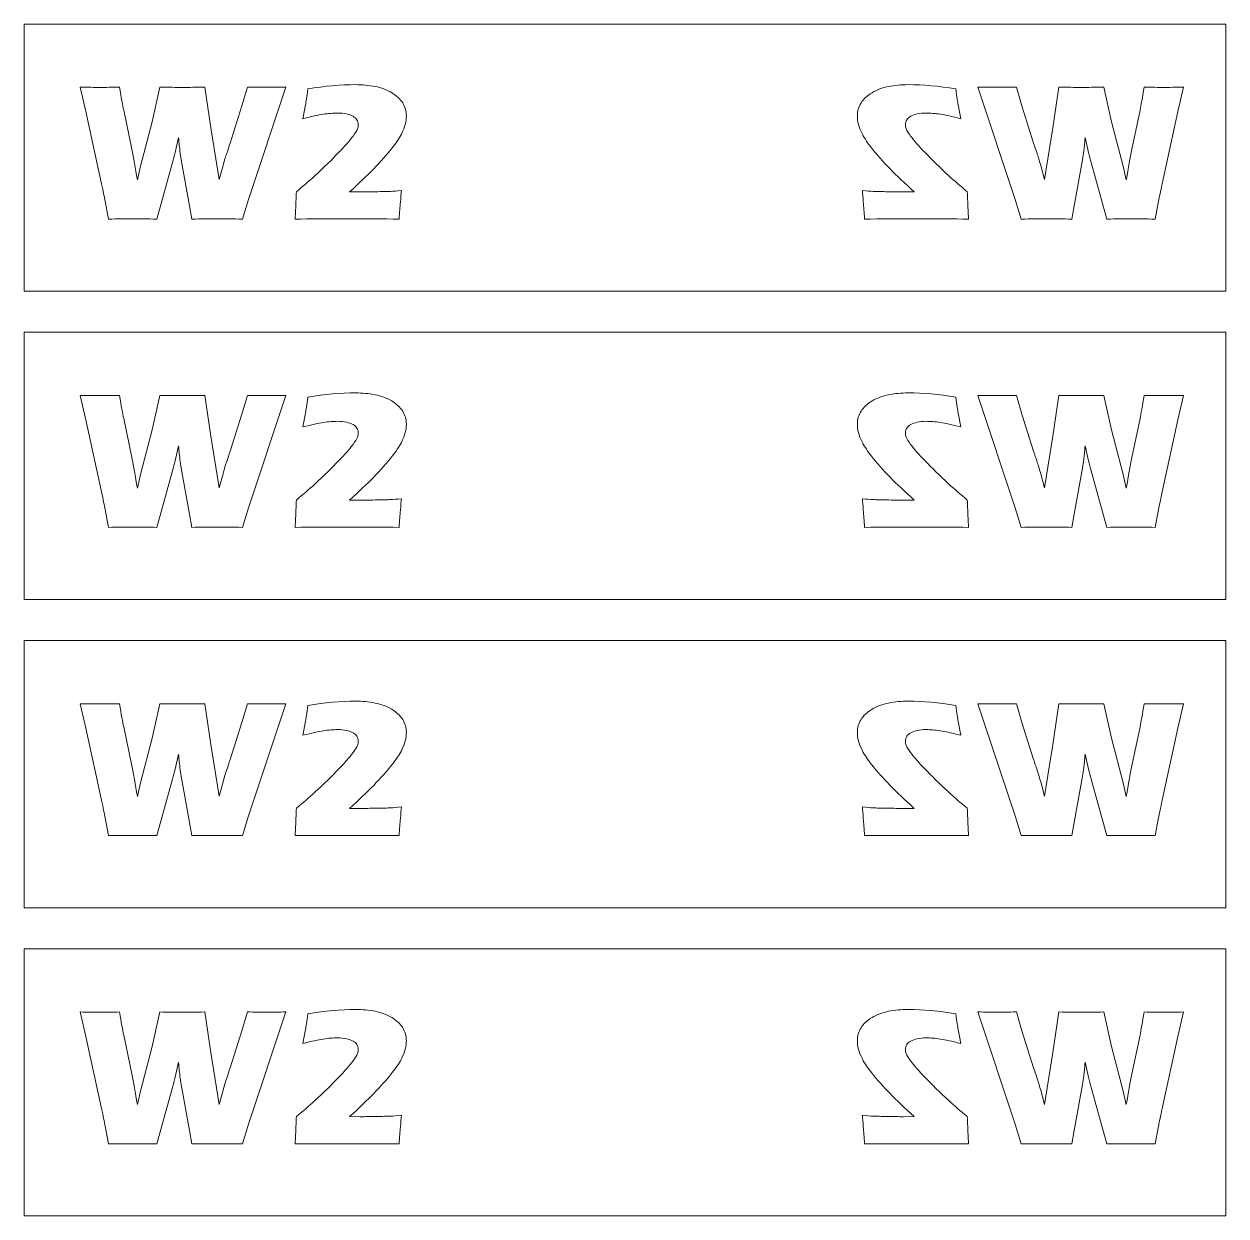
# Model space of a CAD drawing. Header units: millimetres. Extents: x 19 to 160, y -113 to -69.
# Drawn here: x 18.94 to 63.94, y -113.16 to -68.54 of the extents above; entities that cross this region are included whole.
import ezdxf

# ---------------------------------------------------------------- set-up
doc = ezdxf.new("R2010")
doc.units = ezdxf.units.MM
doc.header["$MEASUREMENT"] = 0
doc.layers.add('Layer 1', color=7, linetype='Continuous', lineweight=0)

# ---------------------------------------------------------------- blocks, each defined once
blk = doc.blocks.new('Block_0')
at = {"layer": 'Layer 1', "color": 250, "lineweight": 18, "true_color": 0x231f20}
for points, knots in [([(22.096, -75.838), (22.096, -75.838), (21.973, -75.173), (21.973, -75.173), (21.944, -75.016), (21.899, -74.796), (21.839, -74.514), (21.839, -74.514), (21.248, -71.812), (21.248, -71.812), (21.248, -71.812), (21.035, -70.9), (21.035, -70.9), (21.339, -70.905), (21.585, -70.908), (21.774, -70.908), (21.986, -70.908), (22.232, -70.905), (22.512, -70.9), (22.577, -71.293), (22.629, -71.582), (22.668, -71.765), (22.668, -71.765), (22.972, -73.223), (22.972, -73.223), (23.035, -73.536), (23.105, -73.918), (23.182, -74.369), (23.182, -74.369), (23.301, -73.863), (23.301, -73.863), (23.301, -73.863), (23.731, -72.192), (23.731, -72.192), (23.731, -72.192), (24.026, -70.9), (24.026, -70.9), (24.357, -70.905), (24.637, -70.908), (24.866, -70.908), (25.114, -70.908), (25.393, -70.905), (25.701, -70.9), (25.701, -70.9), (25.93, -72.423), (25.93, -72.423), (25.93, -72.423), (26.246, -74.362), (26.246, -74.362), (26.246, -74.362), (26.387, -73.83), (26.387, -73.83), (26.413, -73.739), (26.441, -73.646), (26.47, -73.552), (26.499, -73.458), (26.559, -73.271), (26.651, -72.991), (26.651, -72.991), (27.092, -71.602), (27.092, -71.602), (27.092, -71.602), (27.298, -70.9), (27.298, -70.9), (27.589, -70.903), (27.83, -70.904), (28.021, -70.904), (28.235, -70.904), (28.475, -70.903), (28.74, -70.9), (28.74, -70.9), (27.337, -75.104), (27.337, -75.104), (27.337, -75.104), (27.113, -75.838), (27.113, -75.838), (26.752, -75.833), (26.435, -75.831), (26.165, -75.831), (25.881, -75.831), (25.566, -75.833), (25.221, -75.838), (25.221, -75.838), (25.138, -75.343), (25.138, -75.343), (25.138, -75.343), (24.82, -73.617), (24.82, -73.617), (24.803, -73.513), (24.788, -73.407), (24.775, -73.297), (24.762, -73.187), (24.743, -73.017), (24.719, -72.785), (24.719, -72.785), (24.592, -73.346), (24.592, -73.346), (24.561, -73.471), (24.529, -73.598), (24.495, -73.726), (24.495, -73.726), (23.912, -75.838), (23.912, -75.838), (23.548, -75.833), (23.245, -75.831), (23.004, -75.831), (22.748, -75.831), (22.445, -75.833), (22.096, -75.838)], [0, 0, 0, 0, 1, 1, 1, 2, 2, 2, 3, 3, 3, 4, 4, 4, 5, 5, 5, 6, 6, 6, 7, 7, 7, 8, 8, 8, 9, 9, 9, 10, 10, 10, 11, 11, 11, 12, 12, 12, 13, 13, 13, 14, 14, 14, 15, 15, 15, 16, 16, 16, 17, 17, 17, 18, 18, 18, 19, 19, 19, 20, 20, 20, 21, 21, 21, 22, 22, 22, 23, 23, 23, 24, 24, 24, 25, 25, 25, 26, 26, 26, 27, 27, 27, 28, 28, 28, 29, 29, 29, 30, 30, 30, 31, 31, 31, 32, 32, 32, 33, 33, 33, 34, 34, 34, 35, 35, 35, 36, 36, 36, 36]), ([(29.087, -75.838), (29.097, -75.725), (29.105, -75.575), (29.111, -75.388), (29.117, -75.201), (29.124, -75.01), (29.134, -74.815), (29.385, -74.61), (29.615, -74.411), (29.825, -74.218), (30.165, -73.905), (30.467, -73.61), (30.729, -73.335), (30.939, -73.116), (31.115, -72.914), (31.258, -72.731), (31.34, -72.623), (31.394, -72.532), (31.42, -72.46), (31.44, -72.409), (31.449, -72.357), (31.449, -72.304), (31.449, -72.234), (31.434, -72.173), (31.402, -72.121), (31.371, -72.07), (31.321, -72.025), (31.254, -71.989), (31.186, -71.953), (31.104, -71.924), (31.008, -71.902), (30.911, -71.881), (30.802, -71.87), (30.679, -71.87), (30.51, -71.87), (30.332, -71.884), (30.145, -71.913), (29.958, -71.942), (29.703, -71.998), (29.38, -72.08), (29.38, -72.08), (29.474, -71.562), (29.474, -71.562), (29.496, -71.459), (29.527, -71.26), (29.568, -70.966), (30.202, -70.859), (30.797, -70.806), (31.352, -70.806), (31.605, -70.806), (31.847, -70.829), (32.079, -70.875), (32.31, -70.921), (32.518, -70.999), (32.701, -71.108), (32.884, -71.218), (33.022, -71.346), (33.113, -71.492), (33.205, -71.638), (33.251, -71.795), (33.251, -71.964), (33.251, -72.075), (33.237, -72.185), (33.211, -72.293), (33.184, -72.397), (33.135, -72.519), (33.063, -72.658), (32.971, -72.832), (32.858, -73.003), (32.723, -73.172), (32.522, -73.425), (32.291, -73.687), (32.028, -73.957), (31.777, -74.213), (31.476, -74.5), (31.124, -74.818), (31.124, -74.818), (31.522, -74.822), (31.522, -74.822), (31.616, -74.822), (31.802, -74.819), (32.08, -74.814), (32.359, -74.81), (32.553, -74.805), (32.661, -74.8), (32.77, -74.795), (32.903, -74.784), (33.063, -74.767), (33.055, -74.883), (33.044, -75.028), (33.028, -75.201), (33.012, -75.375), (32.996, -75.587), (32.979, -75.838), (32.379, -75.833), (31.751, -75.831), (31.095, -75.831), (30.304, -75.831), (29.635, -75.833), (29.087, -75.838)], [0, 0, 0, 0, 1, 1, 1, 2, 2, 2, 3, 3, 3, 4, 4, 4, 5, 5, 5, 6, 6, 6, 7, 7, 7, 8, 8, 8, 9, 9, 9, 10, 10, 10, 11, 11, 11, 12, 12, 12, 13, 13, 13, 14, 14, 14, 15, 15, 15, 16, 16, 16, 17, 17, 17, 18, 18, 18, 19, 19, 19, 20, 20, 20, 21, 21, 21, 22, 22, 22, 23, 23, 23, 24, 24, 24, 25, 25, 25, 26, 26, 26, 27, 27, 27, 28, 28, 28, 29, 29, 29, 30, 30, 30, 31, 31, 31, 32, 32, 32, 33, 33, 33, 33])]:
    blk.add_open_spline(points, degree=3, knots=knots, dxfattribs=at)
blk = doc.blocks.new('Block_1')
at = {"layer": 'Layer 1', "color": 250, "lineweight": 18, "true_color": 0x231f20}
for points, knots in [([(52.292, -75.831), (51.636, -75.831), (51.008, -75.833), (50.407, -75.838), (50.39, -75.587), (50.374, -75.375), (50.359, -75.201), (50.343, -75.028), (50.331, -74.883), (50.324, -74.767), (50.483, -74.784), (50.617, -74.795), (50.726, -74.8), (50.834, -74.805), (51.028, -74.81), (51.306, -74.814), (51.585, -74.819), (51.771, -74.822), (51.865, -74.822), (51.865, -74.822), (52.263, -74.818), (52.263, -74.818), (51.911, -74.5), (51.609, -74.213), (51.359, -73.957), (51.096, -73.687), (50.864, -73.425), (50.664, -73.172), (50.529, -73.003), (50.416, -72.832), (50.324, -72.658), (50.252, -72.519), (50.202, -72.397), (50.176, -72.293), (50.149, -72.185), (50.136, -72.075), (50.136, -71.964), (50.136, -71.795), (50.182, -71.638), (50.273, -71.492), (50.365, -71.346), (50.503, -71.218), (50.686, -71.108), (50.869, -70.999), (51.076, -70.921), (51.308, -70.875), (51.539, -70.829), (51.782, -70.806), (52.035, -70.806), (52.59, -70.806), (53.184, -70.859), (53.818, -70.966), (53.859, -71.26), (53.891, -71.459), (53.912, -71.562), (53.912, -71.562), (54.007, -72.08), (54.007, -72.08), (53.683, -71.998), (53.428, -71.942), (53.241, -71.913), (53.055, -71.884), (52.877, -71.87), (52.708, -71.87), (52.585, -71.87), (52.475, -71.881), (52.379, -71.902), (52.282, -71.924), (52.2, -71.953), (52.133, -71.989), (52.065, -72.025), (52.016, -72.07), (51.984, -72.121), (51.953, -72.173), (51.937, -72.234), (51.937, -72.304), (51.937, -72.357), (51.947, -72.409), (51.966, -72.46), (51.993, -72.532), (52.047, -72.623), (52.129, -72.731), (52.271, -72.914), (52.447, -73.116), (52.657, -73.335), (52.92, -73.61), (53.222, -73.905), (53.562, -74.218), (53.771, -74.411), (54.002, -74.61), (54.253, -74.815), (54.262, -75.01), (54.27, -75.201), (54.276, -75.388), (54.282, -75.575), (54.29, -75.725), (54.3, -75.838), (53.752, -75.833), (53.083, -75.831), (52.292, -75.831)], [0, 0, 0, 0, 1, 1, 1, 2, 2, 2, 3, 3, 3, 4, 4, 4, 5, 5, 5, 6, 6, 6, 7, 7, 7, 8, 8, 8, 9, 9, 9, 10, 10, 10, 11, 11, 11, 12, 12, 12, 13, 13, 13, 14, 14, 14, 15, 15, 15, 16, 16, 16, 17, 17, 17, 18, 18, 18, 19, 19, 19, 20, 20, 20, 21, 21, 21, 22, 22, 22, 23, 23, 23, 24, 24, 24, 25, 25, 25, 26, 26, 26, 27, 27, 27, 28, 28, 28, 29, 29, 29, 30, 30, 30, 31, 31, 31, 32, 32, 32, 33, 33, 33, 33]), ([(60.383, -75.831), (60.142, -75.831), (59.839, -75.833), (59.475, -75.838), (59.475, -75.838), (58.892, -73.726), (58.892, -73.726), (58.858, -73.598), (58.826, -73.471), (58.794, -73.346), (58.794, -73.346), (58.668, -72.785), (58.668, -72.785), (58.643, -73.017), (58.625, -73.187), (58.612, -73.297), (58.598, -73.407), (58.583, -73.513), (58.566, -73.617), (58.566, -73.617), (58.249, -75.343), (58.249, -75.343), (58.249, -75.343), (58.165, -75.838), (58.165, -75.838), (57.821, -75.833), (57.506, -75.831), (57.221, -75.831), (56.951, -75.831), (56.635, -75.833), (56.273, -75.838), (56.273, -75.838), (56.049, -75.104), (56.049, -75.104), (56.049, -75.104), (54.647, -70.9), (54.647, -70.9), (54.912, -70.903), (55.152, -70.904), (55.366, -70.904), (55.556, -70.904), (55.797, -70.903), (56.089, -70.9), (56.089, -70.9), (56.295, -71.602), (56.295, -71.602), (56.295, -71.602), (56.736, -72.991), (56.736, -72.991), (56.828, -73.271), (56.888, -73.458), (56.917, -73.552), (56.946, -73.646), (56.973, -73.739), (57, -73.83), (57, -73.83), (57.141, -74.362), (57.141, -74.362), (57.141, -74.362), (57.457, -72.423), (57.457, -72.423), (57.457, -72.423), (57.685, -70.9), (57.685, -70.9), (57.994, -70.905), (58.273, -70.908), (58.521, -70.908), (58.75, -70.908), (59.03, -70.905), (59.36, -70.9), (59.36, -70.9), (59.656, -72.192), (59.656, -72.192), (59.656, -72.192), (60.086, -73.863), (60.086, -73.863), (60.086, -73.863), (60.205, -74.369), (60.205, -74.369), (60.282, -73.918), (60.352, -73.536), (60.415, -73.223), (60.415, -73.223), (60.719, -71.765), (60.719, -71.765), (60.758, -71.582), (60.81, -71.293), (60.875, -70.9), (61.155, -70.905), (61.401, -70.908), (61.613, -70.908), (61.801, -70.908), (62.048, -70.905), (62.352, -70.9), (62.352, -70.9), (62.138, -71.812), (62.138, -71.812), (62.138, -71.812), (61.548, -74.514), (61.548, -74.514), (61.488, -74.796), (61.443, -75.016), (61.414, -75.173), (61.414, -75.173), (61.291, -75.838), (61.291, -75.838), (60.941, -75.833), (60.639, -75.831), (60.383, -75.831)], [0, 0, 0, 0, 1, 1, 1, 2, 2, 2, 3, 3, 3, 4, 4, 4, 5, 5, 5, 6, 6, 6, 7, 7, 7, 8, 8, 8, 9, 9, 9, 10, 10, 10, 11, 11, 11, 12, 12, 12, 13, 13, 13, 14, 14, 14, 15, 15, 15, 16, 16, 16, 17, 17, 17, 18, 18, 18, 19, 19, 19, 20, 20, 20, 21, 21, 21, 22, 22, 22, 23, 23, 23, 24, 24, 24, 25, 25, 25, 26, 26, 26, 27, 27, 27, 28, 28, 28, 29, 29, 29, 30, 30, 30, 31, 31, 31, 32, 32, 32, 33, 33, 33, 34, 34, 34, 35, 35, 35, 36, 36, 36, 36])]:
    blk.add_open_spline(points, degree=3, knots=knots, dxfattribs=at)
blk = doc.blocks.new('Block_2')
at = {"layer": 'Layer 1', "color": 250, "lineweight": 18, "true_color": 0x231f20}
for points, knots in [([(29.087, -87.379), (29.097, -87.265), (29.105, -87.115), (29.111, -86.929), (29.117, -86.742), (29.124, -86.551), (29.134, -86.356), (29.385, -86.151), (29.615, -85.952), (29.825, -85.759), (30.165, -85.445), (30.467, -85.151), (30.729, -84.876), (30.939, -84.656), (31.115, -84.455), (31.258, -84.272), (31.34, -84.163), (31.394, -84.073), (31.42, -84), (31.44, -83.95), (31.449, -83.898), (31.449, -83.845), (31.449, -83.775), (31.434, -83.714), (31.402, -83.662), (31.371, -83.61), (31.321, -83.566), (31.254, -83.53), (31.186, -83.494), (31.104, -83.465), (31.008, -83.443), (30.911, -83.421), (30.802, -83.41), (30.679, -83.41), (30.51, -83.41), (30.332, -83.425), (30.145, -83.454), (29.958, -83.483), (29.703, -83.538), (29.38, -83.62), (29.38, -83.62), (29.474, -83.103), (29.474, -83.103), (29.496, -82.999), (29.527, -82.8), (29.568, -82.506), (30.202, -82.4), (30.797, -82.347), (31.352, -82.347), (31.605, -82.347), (31.847, -82.37), (32.079, -82.416), (32.31, -82.461), (32.518, -82.539), (32.701, -82.649), (32.884, -82.759), (33.022, -82.887), (33.113, -83.032), (33.205, -83.178), (33.251, -83.336), (33.251, -83.504), (33.251, -83.615), (33.237, -83.725), (33.211, -83.834), (33.184, -83.937), (33.135, -84.059), (33.063, -84.199), (32.971, -84.373), (32.858, -84.544), (32.723, -84.713), (32.522, -84.966), (32.291, -85.228), (32.028, -85.498), (31.777, -85.753), (31.476, -86.04), (31.124, -86.359), (31.124, -86.359), (31.522, -86.362), (31.522, -86.362), (31.616, -86.362), (31.802, -86.36), (32.08, -86.355), (32.359, -86.35), (32.553, -86.345), (32.661, -86.34), (32.77, -86.336), (32.903, -86.325), (33.063, -86.308), (33.055, -86.424), (33.044, -86.568), (33.028, -86.742), (33.012, -86.916), (32.996, -87.128), (32.979, -87.379), (32.379, -87.374), (31.751, -87.371), (31.095, -87.371), (30.304, -87.371), (29.635, -87.374), (29.087, -87.379)], [0, 0, 0, 0, 1, 1, 1, 2, 2, 2, 3, 3, 3, 4, 4, 4, 5, 5, 5, 6, 6, 6, 7, 7, 7, 8, 8, 8, 9, 9, 9, 10, 10, 10, 11, 11, 11, 12, 12, 12, 13, 13, 13, 14, 14, 14, 15, 15, 15, 16, 16, 16, 17, 17, 17, 18, 18, 18, 19, 19, 19, 20, 20, 20, 21, 21, 21, 22, 22, 22, 23, 23, 23, 24, 24, 24, 25, 25, 25, 26, 26, 26, 27, 27, 27, 28, 28, 28, 29, 29, 29, 30, 30, 30, 31, 31, 31, 32, 32, 32, 33, 33, 33, 33]), ([(22.096, -87.379), (22.096, -87.379), (21.973, -86.713), (21.973, -86.713), (21.944, -86.556), (21.899, -86.337), (21.839, -86.055), (21.839, -86.055), (21.248, -83.353), (21.248, -83.353), (21.248, -83.353), (21.035, -82.441), (21.035, -82.441), (21.339, -82.446), (21.585, -82.448), (21.774, -82.448), (21.986, -82.448), (22.232, -82.446), (22.512, -82.441), (22.577, -82.834), (22.629, -83.122), (22.668, -83.306), (22.668, -83.306), (22.972, -84.763), (22.972, -84.763), (23.035, -85.077), (23.105, -85.459), (23.182, -85.91), (23.182, -85.91), (23.301, -85.404), (23.301, -85.404), (23.301, -85.404), (23.731, -83.732), (23.731, -83.732), (23.731, -83.732), (24.026, -82.441), (24.026, -82.441), (24.357, -82.446), (24.637, -82.448), (24.866, -82.448), (25.114, -82.448), (25.393, -82.446), (25.701, -82.441), (25.701, -82.441), (25.93, -83.964), (25.93, -83.964), (25.93, -83.964), (26.246, -85.903), (26.246, -85.903), (26.246, -85.903), (26.387, -85.371), (26.387, -85.371), (26.413, -85.279), (26.441, -85.187), (26.47, -85.092), (26.499, -84.998), (26.559, -84.812), (26.651, -84.532), (26.651, -84.532), (27.092, -83.143), (27.092, -83.143), (27.092, -83.143), (27.298, -82.441), (27.298, -82.441), (27.589, -82.443), (27.83, -82.445), (28.021, -82.445), (28.235, -82.445), (28.475, -82.443), (28.74, -82.441), (28.74, -82.441), (27.337, -86.644), (27.337, -86.644), (27.337, -86.644), (27.113, -87.379), (27.113, -87.379), (26.752, -87.374), (26.435, -87.371), (26.165, -87.371), (25.881, -87.371), (25.566, -87.374), (25.221, -87.379), (25.221, -87.379), (25.138, -86.883), (25.138, -86.883), (25.138, -86.883), (24.82, -85.158), (24.82, -85.158), (24.803, -85.054), (24.788, -84.947), (24.775, -84.838), (24.762, -84.728), (24.743, -84.557), (24.719, -84.326), (24.719, -84.326), (24.592, -84.886), (24.592, -84.886), (24.561, -85.012), (24.529, -85.138), (24.495, -85.266), (24.495, -85.266), (23.912, -87.379), (23.912, -87.379), (23.548, -87.374), (23.245, -87.371), (23.004, -87.371), (22.748, -87.371), (22.445, -87.374), (22.096, -87.379)], [0, 0, 0, 0, 1, 1, 1, 2, 2, 2, 3, 3, 3, 4, 4, 4, 5, 5, 5, 6, 6, 6, 7, 7, 7, 8, 8, 8, 9, 9, 9, 10, 10, 10, 11, 11, 11, 12, 12, 12, 13, 13, 13, 14, 14, 14, 15, 15, 15, 16, 16, 16, 17, 17, 17, 18, 18, 18, 19, 19, 19, 20, 20, 20, 21, 21, 21, 22, 22, 22, 23, 23, 23, 24, 24, 24, 25, 25, 25, 26, 26, 26, 27, 27, 27, 28, 28, 28, 29, 29, 29, 30, 30, 30, 31, 31, 31, 32, 32, 32, 33, 33, 33, 34, 34, 34, 35, 35, 35, 36, 36, 36, 36])]:
    blk.add_open_spline(points, degree=3, knots=knots, dxfattribs=at)
blk = doc.blocks.new('Block_3')
at = {"layer": 'Layer 1', "color": 250, "lineweight": 18, "true_color": 0x231f20}
for points, knots in [([(52.292, -87.371), (51.636, -87.371), (51.008, -87.374), (50.407, -87.379), (50.39, -87.128), (50.374, -86.916), (50.359, -86.742), (50.343, -86.568), (50.331, -86.424), (50.324, -86.308), (50.483, -86.325), (50.617, -86.336), (50.726, -86.34), (50.834, -86.345), (51.028, -86.35), (51.306, -86.355), (51.585, -86.36), (51.771, -86.362), (51.865, -86.362), (51.865, -86.362), (52.263, -86.359), (52.263, -86.359), (51.911, -86.04), (51.609, -85.753), (51.359, -85.498), (51.096, -85.228), (50.864, -84.966), (50.664, -84.713), (50.529, -84.544), (50.416, -84.373), (50.324, -84.199), (50.252, -84.059), (50.202, -83.937), (50.176, -83.834), (50.149, -83.725), (50.136, -83.615), (50.136, -83.504), (50.136, -83.336), (50.182, -83.178), (50.273, -83.032), (50.365, -82.887), (50.503, -82.759), (50.686, -82.649), (50.869, -82.539), (51.076, -82.461), (51.308, -82.416), (51.539, -82.37), (51.782, -82.347), (52.035, -82.347), (52.59, -82.347), (53.184, -82.4), (53.818, -82.506), (53.859, -82.8), (53.891, -82.999), (53.912, -83.103), (53.912, -83.103), (54.007, -83.62), (54.007, -83.62), (53.683, -83.538), (53.428, -83.483), (53.241, -83.454), (53.055, -83.425), (52.877, -83.41), (52.708, -83.41), (52.585, -83.41), (52.475, -83.421), (52.379, -83.443), (52.282, -83.465), (52.2, -83.494), (52.133, -83.53), (52.065, -83.566), (52.016, -83.61), (51.984, -83.662), (51.953, -83.714), (51.937, -83.775), (51.937, -83.845), (51.937, -83.898), (51.947, -83.95), (51.966, -84), (51.993, -84.073), (52.047, -84.163), (52.129, -84.272), (52.271, -84.455), (52.447, -84.656), (52.657, -84.876), (52.92, -85.151), (53.222, -85.445), (53.562, -85.759), (53.771, -85.952), (54.002, -86.151), (54.253, -86.356), (54.262, -86.551), (54.27, -86.742), (54.276, -86.929), (54.282, -87.115), (54.29, -87.265), (54.3, -87.379), (53.752, -87.374), (53.083, -87.371), (52.292, -87.371)], [0, 0, 0, 0, 1, 1, 1, 2, 2, 2, 3, 3, 3, 4, 4, 4, 5, 5, 5, 6, 6, 6, 7, 7, 7, 8, 8, 8, 9, 9, 9, 10, 10, 10, 11, 11, 11, 12, 12, 12, 13, 13, 13, 14, 14, 14, 15, 15, 15, 16, 16, 16, 17, 17, 17, 18, 18, 18, 19, 19, 19, 20, 20, 20, 21, 21, 21, 22, 22, 22, 23, 23, 23, 24, 24, 24, 25, 25, 25, 26, 26, 26, 27, 27, 27, 28, 28, 28, 29, 29, 29, 30, 30, 30, 31, 31, 31, 32, 32, 32, 33, 33, 33, 33]), ([(60.383, -87.371), (60.142, -87.371), (59.839, -87.374), (59.475, -87.379), (59.475, -87.379), (58.892, -85.266), (58.892, -85.266), (58.858, -85.138), (58.826, -85.012), (58.794, -84.886), (58.794, -84.886), (58.668, -84.326), (58.668, -84.326), (58.643, -84.557), (58.625, -84.728), (58.612, -84.838), (58.598, -84.947), (58.583, -85.054), (58.566, -85.158), (58.566, -85.158), (58.249, -86.883), (58.249, -86.883), (58.249, -86.883), (58.165, -87.379), (58.165, -87.379), (57.821, -87.374), (57.506, -87.371), (57.221, -87.371), (56.951, -87.371), (56.635, -87.374), (56.273, -87.379), (56.273, -87.379), (56.049, -86.644), (56.049, -86.644), (56.049, -86.644), (54.647, -82.441), (54.647, -82.441), (54.912, -82.443), (55.152, -82.445), (55.366, -82.445), (55.556, -82.445), (55.797, -82.443), (56.089, -82.441), (56.089, -82.441), (56.295, -83.143), (56.295, -83.143), (56.295, -83.143), (56.736, -84.532), (56.736, -84.532), (56.828, -84.812), (56.888, -84.998), (56.917, -85.092), (56.946, -85.187), (56.973, -85.279), (57, -85.371), (57, -85.371), (57.141, -85.903), (57.141, -85.903), (57.141, -85.903), (57.457, -83.964), (57.457, -83.964), (57.457, -83.964), (57.685, -82.441), (57.685, -82.441), (57.994, -82.446), (58.273, -82.448), (58.521, -82.448), (58.75, -82.448), (59.03, -82.446), (59.36, -82.441), (59.36, -82.441), (59.656, -83.732), (59.656, -83.732), (59.656, -83.732), (60.086, -85.404), (60.086, -85.404), (60.086, -85.404), (60.205, -85.91), (60.205, -85.91), (60.282, -85.459), (60.352, -85.077), (60.415, -84.763), (60.415, -84.763), (60.719, -83.306), (60.719, -83.306), (60.758, -83.122), (60.81, -82.834), (60.875, -82.441), (61.155, -82.446), (61.401, -82.448), (61.613, -82.448), (61.801, -82.448), (62.048, -82.446), (62.352, -82.441), (62.352, -82.441), (62.138, -83.353), (62.138, -83.353), (62.138, -83.353), (61.548, -86.055), (61.548, -86.055), (61.488, -86.337), (61.443, -86.556), (61.414, -86.713), (61.414, -86.713), (61.291, -87.379), (61.291, -87.379), (60.941, -87.374), (60.639, -87.371), (60.383, -87.371)], [0, 0, 0, 0, 1, 1, 1, 2, 2, 2, 3, 3, 3, 4, 4, 4, 5, 5, 5, 6, 6, 6, 7, 7, 7, 8, 8, 8, 9, 9, 9, 10, 10, 10, 11, 11, 11, 12, 12, 12, 13, 13, 13, 14, 14, 14, 15, 15, 15, 16, 16, 16, 17, 17, 17, 18, 18, 18, 19, 19, 19, 20, 20, 20, 21, 21, 21, 22, 22, 22, 23, 23, 23, 24, 24, 24, 25, 25, 25, 26, 26, 26, 27, 27, 27, 28, 28, 28, 29, 29, 29, 30, 30, 30, 31, 31, 31, 32, 32, 32, 33, 33, 33, 34, 34, 34, 35, 35, 35, 36, 36, 36, 36])]:
    blk.add_open_spline(points, degree=3, knots=knots, dxfattribs=at)
blk = doc.blocks.new('Block_4')
at = {"layer": 'Layer 1', "color": 250, "lineweight": 18, "true_color": 0x231f20}
for points, knots in [([(22.096, -98.919), (22.096, -98.919), (21.973, -98.254), (21.973, -98.254), (21.944, -98.097), (21.899, -97.877), (21.839, -97.595), (21.839, -97.595), (21.248, -94.893), (21.248, -94.893), (21.248, -94.893), (21.035, -93.982), (21.035, -93.982), (21.339, -93.986), (21.585, -93.989), (21.774, -93.989), (21.986, -93.989), (22.232, -93.986), (22.512, -93.982), (22.577, -94.375), (22.629, -94.663), (22.668, -94.846), (22.668, -94.846), (22.972, -96.304), (22.972, -96.304), (23.035, -96.617), (23.105, -97), (23.182, -97.451), (23.182, -97.451), (23.301, -96.944), (23.301, -96.944), (23.301, -96.944), (23.731, -95.273), (23.731, -95.273), (23.731, -95.273), (24.026, -93.982), (24.026, -93.982), (24.357, -93.986), (24.637, -93.989), (24.866, -93.989), (25.114, -93.989), (25.393, -93.986), (25.701, -93.982), (25.701, -93.982), (25.93, -95.504), (25.93, -95.504), (25.93, -95.504), (26.246, -97.443), (26.246, -97.443), (26.246, -97.443), (26.387, -96.912), (26.387, -96.912), (26.413, -96.82), (26.441, -96.727), (26.47, -96.633), (26.499, -96.539), (26.559, -96.352), (26.651, -96.072), (26.651, -96.072), (27.092, -94.683), (27.092, -94.683), (27.092, -94.683), (27.298, -93.982), (27.298, -93.982), (27.589, -93.984), (27.83, -93.985), (28.021, -93.985), (28.235, -93.985), (28.475, -93.984), (28.74, -93.982), (28.74, -93.982), (27.337, -98.185), (27.337, -98.185), (27.337, -98.185), (27.113, -98.919), (27.113, -98.919), (26.752, -98.914), (26.435, -98.912), (26.165, -98.912), (25.881, -98.912), (25.566, -98.914), (25.221, -98.919), (25.221, -98.919), (25.138, -98.424), (25.138, -98.424), (25.138, -98.424), (24.82, -96.698), (24.82, -96.698), (24.803, -96.594), (24.788, -96.488), (24.775, -96.378), (24.762, -96.268), (24.743, -96.098), (24.719, -95.866), (24.719, -95.866), (24.592, -96.427), (24.592, -96.427), (24.561, -96.552), (24.529, -96.679), (24.495, -96.807), (24.495, -96.807), (23.912, -98.919), (23.912, -98.919), (23.548, -98.914), (23.245, -98.912), (23.004, -98.912), (22.748, -98.912), (22.445, -98.914), (22.096, -98.919)], [0, 0, 0, 0, 1, 1, 1, 2, 2, 2, 3, 3, 3, 4, 4, 4, 5, 5, 5, 6, 6, 6, 7, 7, 7, 8, 8, 8, 9, 9, 9, 10, 10, 10, 11, 11, 11, 12, 12, 12, 13, 13, 13, 14, 14, 14, 15, 15, 15, 16, 16, 16, 17, 17, 17, 18, 18, 18, 19, 19, 19, 20, 20, 20, 21, 21, 21, 22, 22, 22, 23, 23, 23, 24, 24, 24, 25, 25, 25, 26, 26, 26, 27, 27, 27, 28, 28, 28, 29, 29, 29, 30, 30, 30, 31, 31, 31, 32, 32, 32, 33, 33, 33, 34, 34, 34, 35, 35, 35, 36, 36, 36, 36]), ([(29.087, -98.919), (29.097, -98.806), (29.105, -98.656), (29.111, -98.469), (29.117, -98.283), (29.124, -98.092), (29.134, -97.896), (29.385, -97.691), (29.615, -97.492), (29.825, -97.299), (30.165, -96.986), (30.467, -96.691), (30.729, -96.417), (30.939, -96.197), (31.115, -95.996), (31.258, -95.812), (31.34, -95.704), (31.394, -95.613), (31.42, -95.541), (31.44, -95.49), (31.449, -95.438), (31.449, -95.385), (31.449, -95.315), (31.434, -95.254), (31.402, -95.202), (31.371, -95.151), (31.321, -95.107), (31.254, -95.07), (31.186, -95.034), (31.104, -95.005), (31.008, -94.984), (30.911, -94.962), (30.802, -94.951), (30.679, -94.951), (30.51, -94.951), (30.332, -94.965), (30.145, -94.994), (29.958, -95.023), (29.703, -95.079), (29.38, -95.161), (29.38, -95.161), (29.474, -94.643), (29.474, -94.643), (29.496, -94.54), (29.527, -94.341), (29.568, -94.047), (30.202, -93.941), (30.797, -93.887), (31.352, -93.887), (31.605, -93.887), (31.847, -93.91), (32.079, -93.956), (32.31, -94.002), (32.518, -94.08), (32.701, -94.189), (32.884, -94.299), (33.022, -94.427), (33.113, -94.573), (33.205, -94.719), (33.251, -94.876), (33.251, -95.045), (33.251, -95.156), (33.237, -95.266), (33.211, -95.374), (33.184, -95.478), (33.135, -95.6), (33.063, -95.74), (32.971, -95.913), (32.858, -96.084), (32.723, -96.253), (32.522, -96.506), (32.291, -96.768), (32.028, -97.038), (31.777, -97.294), (31.476, -97.581), (31.124, -97.899), (31.124, -97.899), (31.522, -97.903), (31.522, -97.903), (31.616, -97.903), (31.802, -97.9), (32.08, -97.895), (32.359, -97.891), (32.553, -97.886), (32.661, -97.881), (32.77, -97.876), (32.903, -97.865), (33.063, -97.848), (33.055, -97.964), (33.044, -98.109), (33.028, -98.283), (33.012, -98.456), (32.996, -98.668), (32.979, -98.919), (32.379, -98.914), (31.751, -98.912), (31.095, -98.912), (30.304, -98.912), (29.635, -98.914), (29.087, -98.919)], [0, 0, 0, 0, 1, 1, 1, 2, 2, 2, 3, 3, 3, 4, 4, 4, 5, 5, 5, 6, 6, 6, 7, 7, 7, 8, 8, 8, 9, 9, 9, 10, 10, 10, 11, 11, 11, 12, 12, 12, 13, 13, 13, 14, 14, 14, 15, 15, 15, 16, 16, 16, 17, 17, 17, 18, 18, 18, 19, 19, 19, 20, 20, 20, 21, 21, 21, 22, 22, 22, 23, 23, 23, 24, 24, 24, 25, 25, 25, 26, 26, 26, 27, 27, 27, 28, 28, 28, 29, 29, 29, 30, 30, 30, 31, 31, 31, 32, 32, 32, 33, 33, 33, 33])]:
    blk.add_open_spline(points, degree=3, knots=knots, dxfattribs=at)
blk = doc.blocks.new('Block_5')
at = {"layer": 'Layer 1', "color": 250, "lineweight": 18, "true_color": 0x231f20}
for points, knots in [([(52.292, -98.912), (51.636, -98.912), (51.008, -98.914), (50.407, -98.919), (50.39, -98.668), (50.374, -98.456), (50.359, -98.283), (50.343, -98.109), (50.331, -97.964), (50.324, -97.848), (50.483, -97.865), (50.617, -97.876), (50.726, -97.881), (50.834, -97.886), (51.028, -97.891), (51.306, -97.895), (51.585, -97.9), (51.771, -97.903), (51.865, -97.903), (51.865, -97.903), (52.263, -97.899), (52.263, -97.899), (51.911, -97.581), (51.609, -97.294), (51.359, -97.038), (51.096, -96.768), (50.864, -96.506), (50.664, -96.253), (50.529, -96.084), (50.416, -95.913), (50.324, -95.74), (50.252, -95.6), (50.202, -95.478), (50.176, -95.374), (50.149, -95.266), (50.136, -95.156), (50.136, -95.045), (50.136, -94.876), (50.182, -94.719), (50.273, -94.573), (50.365, -94.427), (50.503, -94.299), (50.686, -94.189), (50.869, -94.08), (51.076, -94.002), (51.308, -93.956), (51.539, -93.91), (51.782, -93.887), (52.035, -93.887), (52.59, -93.887), (53.184, -93.941), (53.818, -94.047), (53.859, -94.341), (53.891, -94.54), (53.912, -94.643), (53.912, -94.643), (54.007, -95.161), (54.007, -95.161), (53.683, -95.079), (53.428, -95.023), (53.241, -94.994), (53.055, -94.965), (52.877, -94.951), (52.708, -94.951), (52.585, -94.951), (52.475, -94.962), (52.379, -94.984), (52.282, -95.005), (52.2, -95.034), (52.133, -95.07), (52.065, -95.107), (52.016, -95.151), (51.984, -95.202), (51.953, -95.254), (51.937, -95.315), (51.937, -95.385), (51.937, -95.438), (51.947, -95.49), (51.966, -95.541), (51.993, -95.613), (52.047, -95.704), (52.129, -95.812), (52.271, -95.996), (52.447, -96.197), (52.657, -96.417), (52.92, -96.691), (53.222, -96.986), (53.562, -97.299), (53.771, -97.492), (54.002, -97.691), (54.253, -97.896), (54.262, -98.092), (54.27, -98.283), (54.276, -98.469), (54.282, -98.656), (54.29, -98.806), (54.3, -98.919), (53.752, -98.914), (53.083, -98.912), (52.292, -98.912)], [0, 0, 0, 0, 1, 1, 1, 2, 2, 2, 3, 3, 3, 4, 4, 4, 5, 5, 5, 6, 6, 6, 7, 7, 7, 8, 8, 8, 9, 9, 9, 10, 10, 10, 11, 11, 11, 12, 12, 12, 13, 13, 13, 14, 14, 14, 15, 15, 15, 16, 16, 16, 17, 17, 17, 18, 18, 18, 19, 19, 19, 20, 20, 20, 21, 21, 21, 22, 22, 22, 23, 23, 23, 24, 24, 24, 25, 25, 25, 26, 26, 26, 27, 27, 27, 28, 28, 28, 29, 29, 29, 30, 30, 30, 31, 31, 31, 32, 32, 32, 33, 33, 33, 33]), ([(60.383, -98.912), (60.142, -98.912), (59.839, -98.914), (59.475, -98.919), (59.475, -98.919), (58.892, -96.807), (58.892, -96.807), (58.858, -96.679), (58.826, -96.552), (58.794, -96.427), (58.794, -96.427), (58.668, -95.866), (58.668, -95.866), (58.643, -96.098), (58.625, -96.268), (58.612, -96.378), (58.598, -96.488), (58.583, -96.594), (58.566, -96.698), (58.566, -96.698), (58.249, -98.424), (58.249, -98.424), (58.249, -98.424), (58.165, -98.919), (58.165, -98.919), (57.821, -98.914), (57.506, -98.912), (57.221, -98.912), (56.951, -98.912), (56.635, -98.914), (56.273, -98.919), (56.273, -98.919), (56.049, -98.185), (56.049, -98.185), (56.049, -98.185), (54.647, -93.982), (54.647, -93.982), (54.912, -93.984), (55.152, -93.985), (55.366, -93.985), (55.556, -93.985), (55.797, -93.984), (56.089, -93.982), (56.089, -93.982), (56.295, -94.683), (56.295, -94.683), (56.295, -94.683), (56.736, -96.072), (56.736, -96.072), (56.828, -96.352), (56.888, -96.539), (56.917, -96.633), (56.946, -96.727), (56.973, -96.82), (57, -96.912), (57, -96.912), (57.141, -97.443), (57.141, -97.443), (57.141, -97.443), (57.457, -95.504), (57.457, -95.504), (57.457, -95.504), (57.685, -93.982), (57.685, -93.982), (57.994, -93.986), (58.273, -93.989), (58.521, -93.989), (58.75, -93.989), (59.03, -93.986), (59.36, -93.982), (59.36, -93.982), (59.656, -95.273), (59.656, -95.273), (59.656, -95.273), (60.086, -96.944), (60.086, -96.944), (60.086, -96.944), (60.205, -97.451), (60.205, -97.451), (60.282, -97), (60.352, -96.617), (60.415, -96.304), (60.415, -96.304), (60.719, -94.846), (60.719, -94.846), (60.758, -94.663), (60.81, -94.375), (60.875, -93.982), (61.155, -93.986), (61.401, -93.989), (61.613, -93.989), (61.801, -93.989), (62.048, -93.986), (62.352, -93.982), (62.352, -93.982), (62.138, -94.893), (62.138, -94.893), (62.138, -94.893), (61.548, -97.595), (61.548, -97.595), (61.488, -97.877), (61.443, -98.097), (61.414, -98.254), (61.414, -98.254), (61.291, -98.919), (61.291, -98.919), (60.941, -98.914), (60.639, -98.912), (60.383, -98.912)], [0, 0, 0, 0, 1, 1, 1, 2, 2, 2, 3, 3, 3, 4, 4, 4, 5, 5, 5, 6, 6, 6, 7, 7, 7, 8, 8, 8, 9, 9, 9, 10, 10, 10, 11, 11, 11, 12, 12, 12, 13, 13, 13, 14, 14, 14, 15, 15, 15, 16, 16, 16, 17, 17, 17, 18, 18, 18, 19, 19, 19, 20, 20, 20, 21, 21, 21, 22, 22, 22, 23, 23, 23, 24, 24, 24, 25, 25, 25, 26, 26, 26, 27, 27, 27, 28, 28, 28, 29, 29, 29, 30, 30, 30, 31, 31, 31, 32, 32, 32, 33, 33, 33, 34, 34, 34, 35, 35, 35, 36, 36, 36, 36])]:
    blk.add_open_spline(points, degree=3, knots=knots, dxfattribs=at)
blk = doc.blocks.new('Block_6')
at = {"layer": 'Layer 1', "color": 250, "lineweight": 18, "true_color": 0x231f20}
for points, knots in [([(22.096, -110.46), (22.096, -110.46), (21.973, -109.794), (21.973, -109.794), (21.944, -109.637), (21.899, -109.418), (21.839, -109.136), (21.839, -109.136), (21.248, -106.434), (21.248, -106.434), (21.248, -106.434), (21.035, -105.522), (21.035, -105.522), (21.339, -105.527), (21.585, -105.529), (21.774, -105.529), (21.986, -105.529), (22.232, -105.527), (22.512, -105.522), (22.577, -105.915), (22.629, -106.203), (22.668, -106.387), (22.668, -106.387), (22.972, -107.844), (22.972, -107.844), (23.035, -108.158), (23.105, -108.54), (23.182, -108.991), (23.182, -108.991), (23.301, -108.485), (23.301, -108.485), (23.301, -108.485), (23.731, -106.813), (23.731, -106.813), (23.731, -106.813), (24.026, -105.522), (24.026, -105.522), (24.357, -105.527), (24.637, -105.529), (24.866, -105.529), (25.114, -105.529), (25.393, -105.527), (25.701, -105.522), (25.701, -105.522), (25.93, -107.045), (25.93, -107.045), (25.93, -107.045), (26.246, -108.984), (26.246, -108.984), (26.246, -108.984), (26.387, -108.452), (26.387, -108.452), (26.413, -108.36), (26.441, -108.268), (26.47, -108.174), (26.499, -108.08), (26.559, -107.893), (26.651, -107.613), (26.651, -107.613), (27.092, -106.224), (27.092, -106.224), (27.092, -106.224), (27.298, -105.522), (27.298, -105.522), (27.589, -105.524), (27.83, -105.526), (28.021, -105.526), (28.235, -105.526), (28.475, -105.524), (28.74, -105.522), (28.74, -105.522), (27.337, -109.725), (27.337, -109.725), (27.337, -109.725), (27.113, -110.46), (27.113, -110.46), (26.752, -110.455), (26.435, -110.453), (26.165, -110.453), (25.881, -110.453), (25.566, -110.455), (25.221, -110.46), (25.221, -110.46), (25.138, -109.964), (25.138, -109.964), (25.138, -109.964), (24.82, -108.239), (24.82, -108.239), (24.803, -108.135), (24.788, -108.028), (24.775, -107.919), (24.762, -107.809), (24.743, -107.638), (24.719, -107.407), (24.719, -107.407), (24.592, -107.967), (24.592, -107.967), (24.561, -108.093), (24.529, -108.219), (24.495, -108.347), (24.495, -108.347), (23.912, -110.46), (23.912, -110.46), (23.548, -110.455), (23.245, -110.453), (23.004, -110.453), (22.748, -110.453), (22.445, -110.455), (22.096, -110.46)], [0, 0, 0, 0, 1, 1, 1, 2, 2, 2, 3, 3, 3, 4, 4, 4, 5, 5, 5, 6, 6, 6, 7, 7, 7, 8, 8, 8, 9, 9, 9, 10, 10, 10, 11, 11, 11, 12, 12, 12, 13, 13, 13, 14, 14, 14, 15, 15, 15, 16, 16, 16, 17, 17, 17, 18, 18, 18, 19, 19, 19, 20, 20, 20, 21, 21, 21, 22, 22, 22, 23, 23, 23, 24, 24, 24, 25, 25, 25, 26, 26, 26, 27, 27, 27, 28, 28, 28, 29, 29, 29, 30, 30, 30, 31, 31, 31, 32, 32, 32, 33, 33, 33, 34, 34, 34, 35, 35, 35, 36, 36, 36, 36]), ([(29.087, -110.46), (29.097, -110.347), (29.105, -110.197), (29.111, -110.01), (29.117, -109.823), (29.124, -109.632), (29.134, -109.437), (29.385, -109.232), (29.615, -109.033), (29.825, -108.84), (30.165, -108.526), (30.467, -108.232), (30.729, -107.957), (30.939, -107.737), (31.115, -107.536), (31.258, -107.353), (31.34, -107.244), (31.394, -107.154), (31.42, -107.081), (31.44, -107.031), (31.449, -106.979), (31.449, -106.926), (31.449, -106.856), (31.434, -106.795), (31.402, -106.743), (31.371, -106.691), (31.321, -106.647), (31.254, -106.611), (31.186, -106.575), (31.104, -106.546), (31.008, -106.524), (30.911, -106.502), (30.802, -106.492), (30.679, -106.492), (30.51, -106.492), (30.332, -106.506), (30.145, -106.535), (29.958, -106.564), (29.703, -106.619), (29.38, -106.701), (29.38, -106.701), (29.474, -106.184), (29.474, -106.184), (29.496, -106.08), (29.527, -105.881), (29.568, -105.587), (30.202, -105.481), (30.797, -105.428), (31.352, -105.428), (31.605, -105.428), (31.847, -105.451), (32.079, -105.497), (32.31, -105.543), (32.518, -105.62), (32.701, -105.73), (32.884, -105.84), (33.022, -105.968), (33.113, -106.113), (33.205, -106.259), (33.251, -106.417), (33.251, -106.586), (33.251, -106.697), (33.237, -106.806), (33.211, -106.915), (33.184, -107.018), (33.135, -107.14), (33.063, -107.28), (32.971, -107.454), (32.858, -107.625), (32.723, -107.794), (32.522, -108.047), (32.291, -108.309), (32.028, -108.579), (31.777, -108.834), (31.476, -109.121), (31.124, -109.44), (31.124, -109.44), (31.522, -109.443), (31.522, -109.443), (31.616, -109.443), (31.802, -109.441), (32.08, -109.436), (32.359, -109.431), (32.553, -109.426), (32.661, -109.422), (32.77, -109.417), (32.903, -109.406), (33.063, -109.389), (33.055, -109.505), (33.044, -109.649), (33.028, -109.823), (33.012, -109.997), (32.996, -110.209), (32.979, -110.46), (32.379, -110.455), (31.751, -110.453), (31.095, -110.453), (30.304, -110.453), (29.635, -110.455), (29.087, -110.46)], [0, 0, 0, 0, 1, 1, 1, 2, 2, 2, 3, 3, 3, 4, 4, 4, 5, 5, 5, 6, 6, 6, 7, 7, 7, 8, 8, 8, 9, 9, 9, 10, 10, 10, 11, 11, 11, 12, 12, 12, 13, 13, 13, 14, 14, 14, 15, 15, 15, 16, 16, 16, 17, 17, 17, 18, 18, 18, 19, 19, 19, 20, 20, 20, 21, 21, 21, 22, 22, 22, 23, 23, 23, 24, 24, 24, 25, 25, 25, 26, 26, 26, 27, 27, 27, 28, 28, 28, 29, 29, 29, 30, 30, 30, 31, 31, 31, 32, 32, 32, 33, 33, 33, 33])]:
    blk.add_open_spline(points, degree=3, knots=knots, dxfattribs=at)
blk = doc.blocks.new('Block_7')
at = {"layer": 'Layer 1', "color": 250, "lineweight": 18, "true_color": 0x231f20}
for points, knots in [([(52.292, -110.453), (51.636, -110.453), (51.008, -110.455), (50.407, -110.46), (50.39, -110.209), (50.374, -109.997), (50.359, -109.823), (50.343, -109.649), (50.331, -109.505), (50.324, -109.389), (50.483, -109.406), (50.617, -109.417), (50.726, -109.422), (50.834, -109.426), (51.028, -109.431), (51.306, -109.436), (51.585, -109.441), (51.771, -109.443), (51.865, -109.443), (51.865, -109.443), (52.263, -109.44), (52.263, -109.44), (51.911, -109.121), (51.609, -108.834), (51.359, -108.579), (51.096, -108.309), (50.864, -108.047), (50.664, -107.794), (50.529, -107.625), (50.416, -107.454), (50.324, -107.28), (50.252, -107.14), (50.202, -107.018), (50.176, -106.915), (50.149, -106.806), (50.136, -106.697), (50.136, -106.586), (50.136, -106.417), (50.182, -106.259), (50.273, -106.113), (50.365, -105.968), (50.503, -105.84), (50.686, -105.73), (50.869, -105.62), (51.076, -105.543), (51.308, -105.497), (51.539, -105.451), (51.782, -105.428), (52.035, -105.428), (52.59, -105.428), (53.184, -105.481), (53.818, -105.587), (53.859, -105.881), (53.891, -106.08), (53.912, -106.184), (53.912, -106.184), (54.007, -106.701), (54.007, -106.701), (53.683, -106.619), (53.428, -106.564), (53.241, -106.535), (53.055, -106.506), (52.877, -106.492), (52.708, -106.492), (52.585, -106.492), (52.475, -106.502), (52.379, -106.524), (52.282, -106.546), (52.2, -106.575), (52.133, -106.611), (52.065, -106.647), (52.016, -106.691), (51.984, -106.743), (51.953, -106.795), (51.937, -106.856), (51.937, -106.926), (51.937, -106.979), (51.947, -107.031), (51.966, -107.081), (51.993, -107.154), (52.047, -107.244), (52.129, -107.353), (52.271, -107.536), (52.447, -107.737), (52.657, -107.957), (52.92, -108.232), (53.222, -108.526), (53.562, -108.84), (53.771, -109.033), (54.002, -109.232), (54.253, -109.437), (54.262, -109.632), (54.27, -109.823), (54.276, -110.01), (54.282, -110.197), (54.29, -110.347), (54.3, -110.46), (53.752, -110.455), (53.083, -110.453), (52.292, -110.453)], [0, 0, 0, 0, 1, 1, 1, 2, 2, 2, 3, 3, 3, 4, 4, 4, 5, 5, 5, 6, 6, 6, 7, 7, 7, 8, 8, 8, 9, 9, 9, 10, 10, 10, 11, 11, 11, 12, 12, 12, 13, 13, 13, 14, 14, 14, 15, 15, 15, 16, 16, 16, 17, 17, 17, 18, 18, 18, 19, 19, 19, 20, 20, 20, 21, 21, 21, 22, 22, 22, 23, 23, 23, 24, 24, 24, 25, 25, 25, 26, 26, 26, 27, 27, 27, 28, 28, 28, 29, 29, 29, 30, 30, 30, 31, 31, 31, 32, 32, 32, 33, 33, 33, 33]), ([(60.383, -110.453), (60.142, -110.453), (59.839, -110.455), (59.475, -110.46), (59.475, -110.46), (58.892, -108.347), (58.892, -108.347), (58.858, -108.219), (58.826, -108.093), (58.794, -107.967), (58.794, -107.967), (58.668, -107.407), (58.668, -107.407), (58.643, -107.638), (58.625, -107.809), (58.612, -107.919), (58.598, -108.028), (58.583, -108.135), (58.566, -108.239), (58.566, -108.239), (58.249, -109.964), (58.249, -109.964), (58.249, -109.964), (58.165, -110.46), (58.165, -110.46), (57.821, -110.455), (57.506, -110.453), (57.221, -110.453), (56.951, -110.453), (56.635, -110.455), (56.273, -110.46), (56.273, -110.46), (56.049, -109.725), (56.049, -109.725), (56.049, -109.725), (54.647, -105.522), (54.647, -105.522), (54.912, -105.524), (55.152, -105.526), (55.366, -105.526), (55.556, -105.526), (55.797, -105.524), (56.089, -105.522), (56.089, -105.522), (56.295, -106.224), (56.295, -106.224), (56.295, -106.224), (56.736, -107.613), (56.736, -107.613), (56.828, -107.893), (56.888, -108.08), (56.917, -108.174), (56.946, -108.268), (56.973, -108.36), (57, -108.452), (57, -108.452), (57.141, -108.984), (57.141, -108.984), (57.141, -108.984), (57.457, -107.045), (57.457, -107.045), (57.457, -107.045), (57.685, -105.522), (57.685, -105.522), (57.994, -105.527), (58.273, -105.529), (58.521, -105.529), (58.75, -105.529), (59.03, -105.527), (59.36, -105.522), (59.36, -105.522), (59.656, -106.813), (59.656, -106.813), (59.656, -106.813), (60.086, -108.485), (60.086, -108.485), (60.086, -108.485), (60.205, -108.991), (60.205, -108.991), (60.282, -108.54), (60.352, -108.158), (60.415, -107.844), (60.415, -107.844), (60.719, -106.387), (60.719, -106.387), (60.758, -106.203), (60.81, -105.915), (60.875, -105.522), (61.155, -105.527), (61.401, -105.529), (61.613, -105.529), (61.801, -105.529), (62.048, -105.527), (62.352, -105.522), (62.352, -105.522), (62.138, -106.434), (62.138, -106.434), (62.138, -106.434), (61.548, -109.136), (61.548, -109.136), (61.488, -109.418), (61.443, -109.637), (61.414, -109.794), (61.414, -109.794), (61.291, -110.46), (61.291, -110.46), (60.941, -110.455), (60.639, -110.453), (60.383, -110.453)], [0, 0, 0, 0, 1, 1, 1, 2, 2, 2, 3, 3, 3, 4, 4, 4, 5, 5, 5, 6, 6, 6, 7, 7, 7, 8, 8, 8, 9, 9, 9, 10, 10, 10, 11, 11, 11, 12, 12, 12, 13, 13, 13, 14, 14, 14, 15, 15, 15, 16, 16, 16, 17, 17, 17, 18, 18, 18, 19, 19, 19, 20, 20, 20, 21, 21, 21, 22, 22, 22, 23, 23, 23, 24, 24, 24, 25, 25, 25, 26, 26, 26, 27, 27, 27, 28, 28, 28, 29, 29, 29, 30, 30, 30, 31, 31, 31, 32, 32, 32, 33, 33, 33, 34, 34, 34, 35, 35, 35, 36, 36, 36, 36])]:
    blk.add_open_spline(points, degree=3, knots=knots, dxfattribs=at)

msp = doc.modelspace()

# ---------------------------------------------------------------- linework, layer by layer
at = {"layer": 'Layer 1', "color": 250, "lineweight": 18, "true_color": 0x231f20}
for points in [[(63.937, -78.537), (18.937, -78.537), (18.937, -68.537), (63.937, -68.537)], [(63.937, -90.078), (18.937, -90.078), (18.937, -80.078), (63.937, -80.078)], [(63.937, -101.618), (18.937, -101.618), (18.937, -91.618), (63.937, -91.618)], [(63.937, -113.159), (18.937, -113.159), (18.937, -103.159), (63.937, -103.159)]]:
    msp.add_lwpolyline(points, close=True, dxfattribs=at)

# ---------------------------------------------------------------- block references
at = {"layer": 'Layer 1'}
for name in ['Block_0', 'Block_1', 'Block_2', 'Block_3', 'Block_4', 'Block_5', 'Block_6', 'Block_7']:
    msp.add_blockref(name, (0, 0), dxfattribs=at)

doc.saveas('drawing.dxf')
